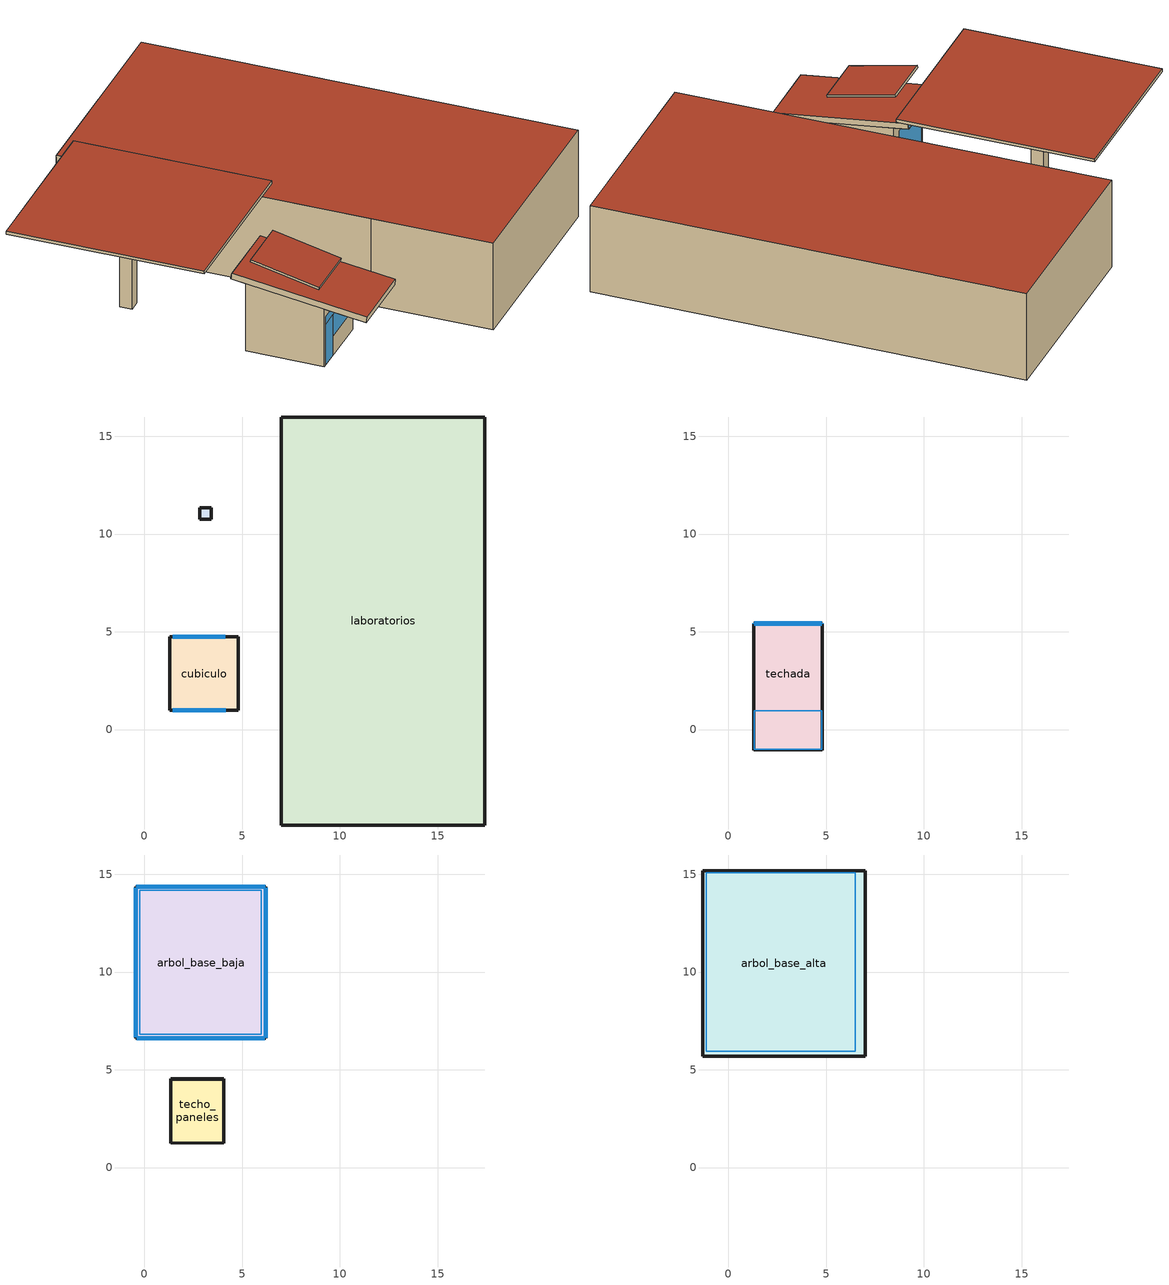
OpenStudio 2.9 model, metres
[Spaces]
cubiculo
 floor ground: 4.79,4.74 4.79,0.98 1.31,0.98 1.31,4.74 z0
 wall outside: 4.79,4.74 1.31,4.74 z0:3.5; 1.31,0.98 4.79,0.98 z0:3; 1.31,4.74,3.5 1.31,4.74,0 1.31,0.98,0 1.31,0.98,3; 4.79,4.74,3.5 4.79,0.98,3 4.79,0.98,0 4.79,4.74,0
 window: 1.45,0.98 2.35,0.98 z0.02:2.12; 2.37,0.98 4.17,0.98 z1.02:2.12; 1.45,0.98 4.15,0.98 z2.14:2.54; 4.15,4.74 1.45,4.74 z0.9:3
laboratorios
 floor ground: 17.41,15.99 17.41,-4.88 6.99,-4.88 6.99,15.99 z0
 wall outside: 6.99,15.99 6.99,0.98 6.99,-4.88 17.41,-4.88 17.41,15.99 6.99,15.99 z0:4.5
 roof outside: 17.41,-4.88 17.41,15.99 6.99,15.99 6.99,-4.88 z4.5
tronco
 floor ground: 3.42,11.35 3.42,10.75 2.82,10.75 2.82,11.35 z0
 wall outside: 3.42,10.75 3.42,11.35 2.82,11.35 2.82,10.75 3.42,10.75 z0:5
 roof outside: 3.42,10.75 3.42,11.35 2.82,11.35 2.82,10.75 z5
techada
 floor to cubiculo: 4.79,4.74,3.5 4.79,0.98,3 1.31,0.98,3 1.31,4.74,3.5
 floor ground: 4.79,5.44,3.59 4.79,4.74,3.5 1.31,4.74,3.5 1.31,5.44,3.59; 4.79,0.98,3 4.79,-1.02,2.73 1.31,-1.02,2.73 1.31,0.98,3
 wall outside: 4.79,5.4,3.89 4.79,5.44,3.59 1.31,5.44,3.59 1.31,5.4,3.89; 4.79,5.4,3.89 4.79,-1.06,3.03 4.79,-1.02,2.73 4.79,5.44,3.59; 1.31,-1.06,3.03 1.31,-1.02,2.73 4.79,-1.02,2.73 4.79,-1.06,3.03; 1.31,5.4,3.89 1.31,5.44,3.59 1.31,-1.02,2.73 1.31,-1.06,3.03
 window: 4.77,5.41,3.87 4.77,5.44,3.61 1.33,5.44,3.61 1.33,5.41,3.87
 roof outside: 4.79,-1.06,3.03 4.79,5.4,3.89 1.31,5.4,3.89 1.31,-1.06,3.03
 skylight inside: 4.78,0.96,3 4.78,-1,2.74 1.32,-1,2.74 1.32,0.96,3
arbol_base_baja
 floor ground: 6.21,14.35 6.21,6.61 -0.43,6.61 -0.43,14.35 z5
 wall outside: -0.43,14.35 -0.43,6.61 6.21,6.61 6.21,14.35 -0.43,14.35 z5:5.28
 window: -0.39,6.61 6.16,6.61 z5.02:5.23; 6.21,6.64 6.21,14.31 z5.02:5.24; 6.19,14.35 -0.41,14.35 z5.02:5.27; -0.43,14.32 -0.43,6.66 z5.03:5.24
 roof outside: 6.21,6.61 6.21,14.35 -0.43,14.35 -0.43,6.61 z5.28
 skylight inside: 5.97,14.19 5.97,6.82 -0.24,6.82 -0.24,14.19 z5
techo_paneles
 floor ground: 4.06,4.55,4.67 4.06,1.27,3.93 1.36,1.27,3.93 1.36,4.55,4.67
 wall outside: 1.36,4.52,4.78 1.36,4.55,4.67 1.36,1.27,3.93 1.36,1.25,4.03; 4.06,4.52,4.78 4.06,4.55,4.67 1.36,4.55,4.67 1.36,4.52,4.78; 4.06,4.52,4.78 4.06,1.25,4.03 4.06,1.27,3.93 4.06,4.55,4.67; 1.36,1.25,4.03 1.36,1.27,3.93 4.06,1.27,3.93 4.06,1.25,4.03
 roof outside: 1.36,4.52,4.78 1.36,1.25,4.03 4.06,1.25,4.03 4.06,4.52,4.78
arbol_base_alta
 floor ground: 6.99,15.17 6.99,5.7 -1.31,5.7 -1.31,15.17 z5.28
 wall outside: -1.31,5.7 6.99,5.7 6.99,15.17 -1.31,15.17 -1.31,5.7 z5.28:5.43
 roof outside: 6.99,5.7 6.99,15.17 -1.31,15.17 -1.31,5.7 z5.43
 skylight inside: 6.48,15.09 6.48,5.95 -1.14,5.95 -1.14,15.09 z5.28
[Building]
Building 1: Space Type=189.1-2009 - Office - OpenOffice - CZ4-8; Default Construction Set=189.1-2009 - CZ5 - Office
[Site]
Site 1
[ClimateZones]
Climate Zone Institution Name 1=ASHRAE; Climate Zone Document Name 1=ANSI/ASHRAE Standard 169; Climate Zone Document Year 1=2006; Climate Zone Institution Name 2=CEC; Climate Zone Document Name 2=California Climate Zone Descriptions; Climate Zone Document Year 2=1995
[DefaultConstructionSet]
189.1-2009 - CZ5 - Office: Default Exterior Surface Constructions=Default Surface Constructions 13; Default Interior Surface Constructions=Default Surface Constructions 14; Default Ground Contact Surface Constructions=Default Surface Constructions 15; Default Exterior SubSurface Constructions=Default Sub Surface Constructions 9; Default Interior SubSurface Constructions=Default Sub Surface Constructions 10; Interior Partition Construction=Interior Partition
[DefaultSurfaceConstructions]
Name | Floor Construction | Wall Construction | Roof Ceiling Construction
Default Surface Constructions 13 | ExtSlabCarpet 4in ClimateZone 1-8 | ASHRAE 189.1-2009 ExtWall Mass ClimateZone 5 | ASHRAE 189.1-2009 ExtRoof IEAD ClimateZone 2-5
Default Surface Constructions 14 | Interior Floor | Interior Wall | Interior Ceiling
Default Surface Constructions 15 | ExtSlabCarpet 4in ClimateZone 1-8 | ExtSlabCarpet 4in ClimateZone 1-8 | ExtSlabCarpet 4in ClimateZone 1-8
[Construction]
ExtSlabCarpet 4in ClimateZone 1-8: MAT-CC05 4 HW CONCRETE, CP02 CARPET PAD
Interior Floor: F16 Acoustic tile, F05 Ceiling air space resistance, M11 100mm lightweight concrete
Interior Wall: G01a 19mm gypsum board, F04 Wall air space resistance, G01a 19mm gypsum board
Interior Ceiling: M11 100mm lightweight concrete, F05 Ceiling air space resistance, F16 Acoustic tile
Exterior Door: F08 Metal surface, I01 25mm insulation board
Interior Window: Clear 3mm
Interior Door; Interior Partition: G05 25mm wood
ASHRAE 189.1-2009 ExtRoof IEAD ClimateZone 2-5: Roof Membrane, Roof Insulation [21], Metal Decking
ASHRAE 189.1-2009 ExtWindow ClimateZone 4-5: Theoretical Glass [207]
ASHRAE 189.1-2009 ExtWall Mass ClimateZone 5: 1IN Stucco, 8IN Concrete HW, Wall Insulation [40], 1/2IN Gypsum
[Material] Thermal Absorptance=0.9
Name | Roughness | Thickness {m} | Conductivity {W/m-K} | Density {kg/m3} | Specific Heat {J/kg-K} | Solar Absorptance | Visible Absorptance
MAT-CC05 4 HW CONCRETE | Rough | 0.1016 | 1.311 | 2240 | 836.8 | 0.85 | 0.85
1IN Stucco | Smooth | 0.0253 | 0.6918 | 1858 | 837 | 0.92 | 0.92
8IN Concrete HW | MediumRough | 0.2033 | 1.7296 | 2243 | 837 | 0.65 | 0.65
1/2IN Gypsum | Smooth | 0.0127 | 0.16 | 784.9 | 830 | 0.4 | 0.4
Roof Membrane | VeryRough | 0.0095 | 0.16 | 1121.29 | 1460 | 0.7 | 0.7
Metal Decking | MediumSmooth | 0.0015 | 45.006 | 7680 | 418.4 | 0.6 | 0.6
F16 Acoustic tile | MediumSmooth | 0.0191 | 0.06 | 368 | 590 | 0.3 | 0.3
M11 100mm lightweight concrete | MediumRough | 0.1016 | 0.53 | 1280 | 840 | 0.5 | 0.5
G01a 19mm gypsum board | MediumSmooth | 0.019 | 0.16 | 800 | 1090 | 0.4 | 0.4
F08 Metal surface | Smooth | 0.0008 | 45.28 | 7824 | 500 | 0.7 | 0.7
I01 25mm insulation board | MediumRough | 0.0254 | 0.03 | 43 | 1210 | 0.6 | 0.6
G05 25mm wood | MediumSmooth | 0.0254 | 0.15 | 608 | 1630 | 0.5 | 0.5
Roof Insulation [21] | MediumRough | 0.2105 | 0.049 | 265 | 836.8 | 0.7 | 0.7
Wall Insulation [40] | MediumRough | 0.0794 | 0.0432 | 91 | 837 | 0.5 | 0.5
[Material:NoMass]
CP02 CARPET PAD: Roughness=Smooth; Thermal Resistance {m2-K/W}=0.1; Thermal Absorptance=0.9; Solar Absorptance=0.8; Visible Absorptance=0.8
[Material:AirGap]
Name | Thermal Resistance {m2-K/W}
F05 Ceiling air space resistance | 0.18
F04 Wall air space resistance | 0.15
[DefaultSubSurfaceConstructions]
Name | Fixed Window Construction | Operable Window Construction | Door Construction | Tubular Daylight Dome Construction | Tubular Daylight Diffuser Construction
Default Sub Surface Constructions 9 | ASHRAE 189.1-2009 ExtWindow ClimateZone 4-5 | ASHRAE 189.1-2009 ExtWindow ClimateZone 4-5 | Exterior Door | Interior Window | Interior Window
Default Sub Surface Constructions 10 | Interior Window | Interior Window | Interior Door
[WindowMaterial:Glazing] Optical Data Type=SpectralAverage; Thickness {m}=0.003; Back Side Solar Reflectance at Normal Incidence=0; Back Side Visible Reflectance at Normal Incidence=0; Infrared Transmittance at Normal Incidence=0; Dirt Correction Factor for Solar and Visible Transmittance=1; Solar Diffusing=No
Name | Solar Transmittance at Normal Incidence | Front Side Solar Reflectance at Normal Incidence | Visible Transmittance at Normal Incidence | Front Side Visible Reflectance at Normal Incidence | Front Side Infrared Hemispherical Emissivity | Back Side Infrared Hemispherical Emissivity | Conductivity {W/m-K}
Clear 3mm | 0.837 | 0.075 | 0.898 | 0.081 | 0.84 | 0.84 | 0.9
Theoretical Glass [207] | 0.3311 | 0.6189 | 0.44 | 0.51 | 0.9 | 0.9 | 0.0133
[WindowMaterial:Blind]
Window Material Blind 1: Slat Width {m}=0.025; Slat Separation {m}=0.01875; Front Side Slat Beam Solar Reflectance=0.5; Back Side Slat Beam Solar Reflectance=0.5; Front Side Slat Diffuse Solar Reflectance=0.5; Back Side Slat Diffuse Solar Reflectance=0.5; Slat Beam Visible Transmittance=0
[SpaceType]
189.1-2009 - Office - OpenOffice - CZ4-8: Default Schedule Set=189.1-2009 - Office - OpenOffice - CZ4-8 Schedule Set; Design Specification Outdoor Air Object=189.1-2009 - Office - OpenOffice - CZ4-8 Ventilation; Standards Building Type=Office; Standards Space Type=OpenOffice
[DefaultScheduleSet]
189.1-2009 - Office - OpenOffice - CZ4-8 Schedule Set: Number of People Schedule=Office Work Occ; People Activity Level Schedule=Office Activity; Lighting Schedule=Office Bldg Light; Electric Equipment Schedule=Office Bldg Equip; Infiltration Schedule=Office Infil Quarter On
[Lights:Definition]
189.1-2009 - Office - OpenOffice - CZ4-8 Lights Definition: Design Level Calculation Method=Watts/Area; Watts per Space Floor Area {W/m2}=10.6563
[Lights]
189.1-2009 - Office - OpenOffice - CZ4-8 Lights: Lights Definition=189.1-2009 - Office - OpenOffice - CZ4-8 Lights Definition; Space or SpaceType=189.1-2009 - Office - OpenOffice - CZ4-8
[DesignSpecification:OutdoorAir]
189.1-2009 - Office - OpenOffice - CZ4-8 Ventilation: Outdoor Air Method=Sum; Outdoor Air Flow per Person {m3/s-person}=0.00943895
[People:Definition]
189.1-2009 - Office - OpenOffice - CZ4-8 People Definition: Number of People Calculation Method=People/Area; People per Space Floor Area {person/m2}=0.0565105; Fraction Radiant=0.3
[People]
189.1-2009 - Office - OpenOffice - CZ4-8 People: People Definition=189.1-2009 - Office - OpenOffice - CZ4-8 People Definition; Space or SpaceType=189.1-2009 - Office - OpenOffice - CZ4-8
[SpaceInfiltration:DesignFlowRate]
189.1-2009 - Office - OpenOffice - CZ4-8 Infiltration: Space or SpaceType=189.1-2009 - Office - OpenOffice - CZ4-8; Design Flow Rate Calculation Method=Flow/ExteriorArea; Flow per Exterior Surface Area {m3/s-m2}=0.000226568
[ElectricEquipment:Definition]
189.1-2009 - Office - OpenOffice - CZ4-8 Electric Equipment Definition: Design Level Calculation Method=Watts/Area; Watts per Space Floor Area {W/m2}=7.64238
[ElectricEquipment]
189.1-2009 - Office - OpenOffice - CZ4-8 Electric Equipment: Electric Equipment Definition=189.1-2009 - Office - OpenOffice - CZ4-8 Electric Equipment Definition; Space or SpaceType=189.1-2009 - Office - OpenOffice - CZ4-8
[ShadingControl]
Shading Control 1: Shading Type=InteriorBlind; Shading Device Material=Window Material Blind 1
[BuildingStory] Nominal Z Coordinate {m}=0
Name | Nominal Floor to Floor Height {m}
Building Story 1 | 3.5
Building Story 2 | 0.3
Building Story 3 | 0.6
Building Story 4 | 4.5
Building Story 5 | 5
Building Story 6 | 0.7
Building Story 7 | 0.15
Building Story 8; Building Story 9 | 0.08
[Space]
Name | Building Story | Thermal Zone
cubiculo | Building Story 1 | Thermal Zone: cubiculo
techada | Building Story 2 | Thermal Zone: techada
laboratorios | Building Story 4
tronco | Building Story 5
arbol_base_baja | Building Story 6
arbol_base_alta | Building Story 7
techo_paneles | Building Story 9
[ThermalZone] Use Ideal Air Loads=No
Thermal Zone: cubiculo; Thermal Zone: techada
[Sizing:Zone] Zone Cooling Design Supply Air Temperature Input Method=SupplyAirTemperature; Zone Cooling Design Supply Air Temperature {C}=14; Zone Cooling Design Supply Air Temperature Difference {deltaC}=11.11; Zone Heating Design Supply Air Temperature Input Method=SupplyAirTemperature; Zone Heating Design Supply Air Temperature {C}=40; Zone Heating Design Supply Air Temperature Difference {deltaC}=11.11; Zone Cooling Design Supply Air Humidity Ratio {kg-H2O/kg-air}=0.0085; Zone Heating Design Supply Air Humidity Ratio {kg-H2O/kg-air}=0.008; Cooling Design Air Flow Method=DesignDay; Heating Design Air Flow Method=DesignDay; Account for Dedicated Outdoor Air System=No; Dedicated Outdoor Air System Control Strategy=NeutralSupplyAir; Dedicated Outdoor Air Low Setpoint Temperature for Design {C}=autosize; Dedicated Outdoor Air High Setpoint Temperature for Design {C}=autosize
Thermal Zone: cubiculo; Thermal Zone: techada
[Schedule:Ruleset]
Name | Default Day Schedule | Summer Design Day Schedule | Winter Design Day Schedule
Office Bldg Light | Office Bldg Light Default Schedule | Office Bldg Light Summer Design Day | Office Bldg Light Winter Design Day
Office Activity | Office Activity Default Schedule | Office Activity Summer Design Day | Office Activity Winter Design Day
Office Infil Quarter On | Office Infil Quarter On Default Schedule | Office Infil Quarter On Summer Design Day | Office Infil Quarter On Winter Design Day
Office Bldg Equip | Office Bldg Equip Default Schedule | Office Bldg Equip Summer Design Day | Office Bldg Equip Winter Design Day
Office Work Occ | Office Bldg Occ Default Schedule | Office Bldg Occ Summer Design Day | Office Bldg Occ Winter Design Day
[Schedule:Day]
Office Bldg Light Default Schedule: 5, 0, 0.05, 7, 0, 0.1, 8, 0, 0.3, 17, 0, 0.9, 18, 0, 0.7, 20, 0, 0.5, 22, 0, 0.3, 23, 0, 0.1, 24, 0, 0.05
Office Bldg Light Summer Design Day; Office Infil Quarter On Rule 1 Day Schedule; Office Bldg Equip Summer Design Day: 24, 0, 1
Office Bldg Light Winter Design Day; Office Bldg Equip Winter Design Day; Office Bldg Occ Winter Design Day; Office Bldg Occ Rule 1 Day Schedule: 24, 0, 0
Office Bldg Light Rule 1 Day Schedule: 24, 0, 0.05
Office Bldg Light Rule 2 Day Schedule: 6, 0, 0.05, 8, 0, 0.1, 14, 0, 0.5, 17, 0, 0.15, 24, 0, 0.05
Office Activity Default Schedule; Office Activity Summer Design Day; Office Activity Winter Design Day: 24, 0, 132
Office Infil Quarter On Default Schedule; Office Infil Quarter On Summer Design Day: 6, 0, 1, 22, 0, 0.25, 24, 0, 1
Office Infil Quarter On Winter Design Day; Office Infil Quarter On Rule 2 Day Schedule: 6, 0, 1, 18, 0, 0.25, 24, 0, 1
Office Bldg Equip Default Schedule: 8, 0, 0.4, 12, 0, 0.9, 13, 0, 0.8, 17, 0, 0.9, 18, 0, 0.8, 20, 0, 0.6, 22, 0, 0.5, 24, 0, 0.4
Office Bldg Equip Rule 1 Day Schedule: 24, 0, 0.3
Office Bldg Equip Rule 2 Day Schedule: 6, 0, 0.3, 8, 0, 0.4, 14, 0, 0.5, 17, 0, 0.35, 24, 0, 0.3
Office Bldg Occ Default Schedule: 6, 0, 0, 7, 0, 0.1, 8, 0, 0.2, 12, 0, 0.85, 13, 0, 0.5, 17, 0, 0.85, 18, 0, 0.7, 20, 0, 0.4, 22, 0, 0.1, 24, 0, 0.05
Office Bldg Occ Summer Design Day: 6, 0, 0, 22, 0, 1, 24, 0, 0.05
Office Bldg Occ Rule 2 Day Schedule: 6, 0, 0, 8, 0, 0.1, 14, 0, 0.4, 17, 0, 0.1, 24, 0, 0
[Schedule:Rule] Apply Monday=No; Apply Tuesday=No; Apply Wednesday=No; Apply Thursday=No; Apply Friday=No; Date Specification Type=DateRange; Start Month=1; Start Day=1; End Month=12; End Day=31
Name | Schedule Ruleset | Rule Order | Day Schedule | Apply Sunday | Apply Saturday
Office Bldg Light Rule 1 | Office Bldg Light | 0 | Office Bldg Light Rule 1 Day Schedule | Yes | No
Office Bldg Light Rule 2 | Office Bldg Light | 1 | Office Bldg Light Rule 2 Day Schedule | No | Yes
Office Infil Quarter On Rule 1 | Office Infil Quarter On | 0 | Office Infil Quarter On Rule 1 Day Schedule | Yes | No
Office Infil Quarter On Rule 2 | Office Infil Quarter On | 1 | Office Infil Quarter On Rule 2 Day Schedule | No | Yes
Office Bldg Equip Rule 1 | Office Bldg Equip | 0 | Office Bldg Equip Rule 1 Day Schedule | Yes | No
Office Bldg Equip Rule 2 | Office Bldg Equip | 1 | Office Bldg Equip Rule 2 Day Schedule | No | Yes
Office Work Occ Rule 1 | Office Work Occ | 0 | Office Bldg Occ Rule 1 Day Schedule | Yes | No
Office Work Occ Rule 2 | Office Work Occ | 1 | Office Bldg Occ Rule 2 Day Schedule | No | Yes
